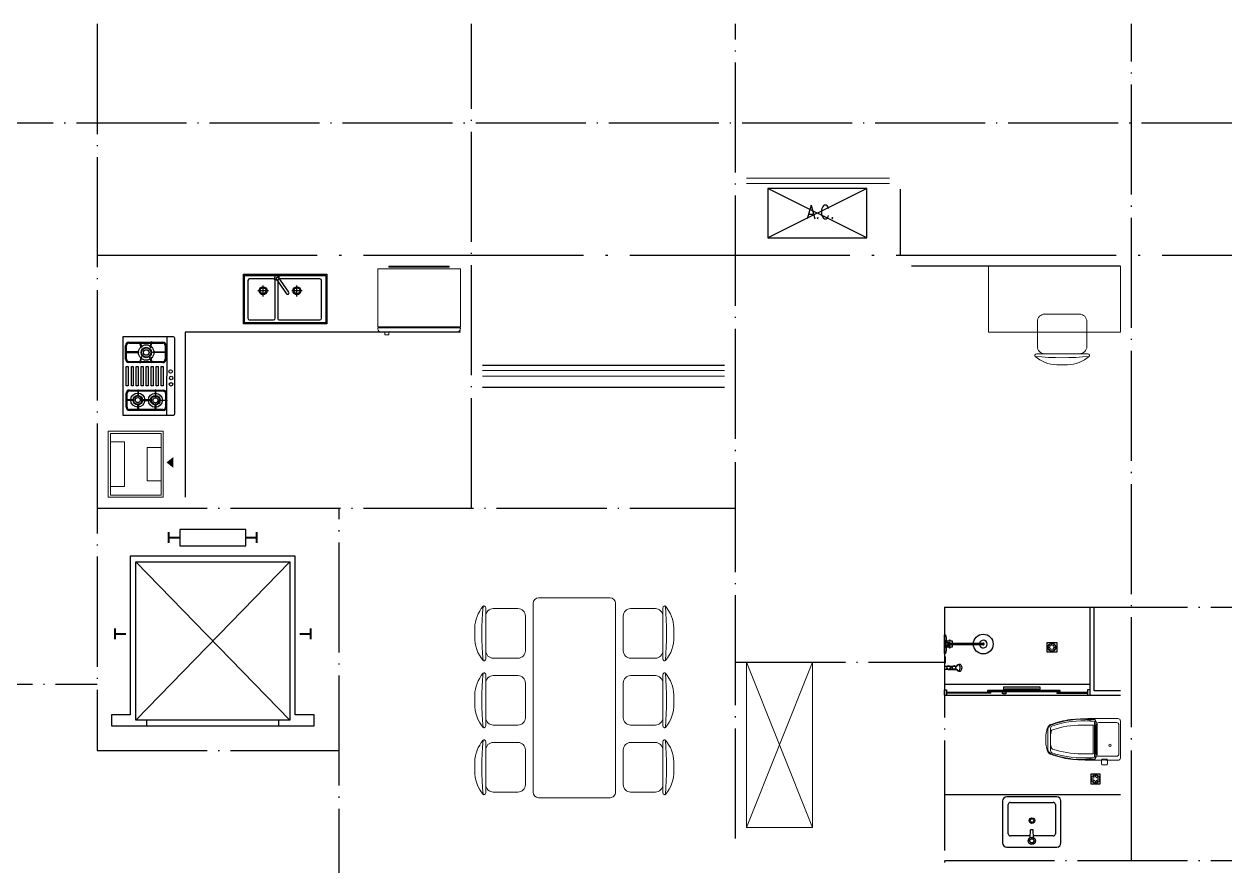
# Model space of a CAD drawing. Extents: x 188590 to 251590, y -4075 to 40422.
# Drawn here: x 219359 to 230275, y 22906 to 30556 of the extents above; entities that cross this region are included whole.
import ezdxf
from ezdxf.enums import TextEntityAlignment as Align

# ---------------------------------------------------------------- set-up
doc = ezdxf.new("R2010")
doc.units = 0
doc.header["$LTSCALE"] = 1000
doc.header["$MEASUREMENT"] = 0
doc.linetypes.add('ACAD_ISO02W100', pattern=[15, 12, -3])
doc.linetypes.add('DOTE', pattern=[2.42, 2, -0.2, 0.02, -0.2])
for name, color, linetype in [('DOTE', 1, 'DOTE'), ('fd', 4, 'Continuous'), ('STAIR', 2, 'Continuous'), ('厨卫', 154, 'Continuous'), ('洁具', 150, 'Continuous'), ('看线', 5, 'Continuous'), ('空调', 8, 'Continuous'), ('管井', 236, 'Continuous')]:
    doc.layers.add(name, color=color, linetype=linetype)
for name, color, linetype, lineweight in [('Text-I', 7, 'Continuous', 5), ('家具', 33, 'Continuous', 9), ('房建名称', 7, 'Continuous', 0)]:
    doc.layers.add(name, color=color, linetype=linetype, lineweight=lineweight)
doc.styles.add('DIM_FONT', font='SIMPLEX.shx', dxfattribs={"width": 0.8})

# ---------------------------------------------------------------- blocks, each defined once
blk = doc.blocks.new('A$C45025D1E')
for p, q in [((1620, 50), (220, 1490)), ((1620, 1490), (220, 50)), ((320, 0), (320, 50)), ((1520, 0), (1520, 50))]:
    blk.add_line(p, q)
at = {"const_width": 18}
for points in [[(520, 1760), (520, 1660)], [(1320, 1760), (1320, 1660)], [(620, 1710), (520, 1710)], [(1220, 1710), (1320, 1710)], [(30, 885), (30, 785)], [(1810, 885), (1810, 785)], [(130, 835), (30, 835)], [(1710, 835), (1810, 835)]]:
    blk.add_lwpolyline(points, dxfattribs=at)
for points in [[(1220, 1635), (1220, 1785), (620, 1785), (620, 1635)], [(1670, 100), (1670, 1540), (170, 1540), (170, 100), (0, 100), (0, 0), (1840, 0), (1840, 100)], [(220, 50), (220, 1490), (1620, 1490), (1620, 50)]]:
    blk.add_lwpolyline(points, close=True)
blk = doc.blocks.new('A$C1BE601A8')
at = {"layer": '洁具', "color": 0}
for p, q in [((0, 0), (0, 450)), ((0, 450), (757, 450)), ((10, 10), (10, 440)), ((10, 440), (747, 440)), ((747, 440), (747, 10)), ((757, 450), (757, 0)), ((41, 393), (41, 50)), ((273, 408), (56, 408)), ((178, 248), (178, 348)), ((288, 50), (288, 393)), ((315, 427), (293, 411)), ((293, 411), (390, 273)), ((311, 393), (311, 50)), ((412, 288), (315, 427)), ((695, 408), (326, 408)), ((486, 248), (486, 348)), ((710, 50), (710, 393)), ((226, 300), (130, 300)), ((534, 300), (438, 300)), ((757, 0), (0, 0)), ((747, 10), (10, 10)), ((56, 35), (273, 35)), ((326, 35), (695, 35))]:
    blk.add_line(p, q, dxfattribs=at)
for centre, radius in [((178, 300), 36.1), ((486, 300), 36.1), ((178, 300), 27.1), ((486, 300), 27.1)]:
    blk.add_circle(centre, radius, dxfattribs=at)
for centre, radius, start, end in [((304, 419), 21.7, 342.6068, 267.3353), ((56, 393), 15, 90, 180), ((273, 393), 15, 0, 90), ((326, 393), 15, 90, 180), ((695, 393), 15, 0, 90), ((401, 281), 13.3, 214.971, 34.971), ((56, 50), 15, 180, 270), ((273, 50), 15, 270, 0), ((326, 50), 15, 180, 270), ((695, 50), 15, 270, 0)]:
    blk.add_arc(centre, radius, start, end, dxfattribs=at)
blk = doc.blocks.new('ddfdf')
at = {"layer": '洁具', "color": 0}
for p, q in [((15801, -30110), (15801, -30822)), ((16261, -30111), (15801, -30110)), ((16201, -30822), (16202, -30111)), ((16271, -30121), (16271, -30812)), ((15826, -30314), (15826, -30189)), ((15834, -30314), (15834, -30189)), ((15856, -30159), (16163, -30159)), ((15856, -30167), (16163, -30167)), ((15952, -30159), (15957, -30157)), ((15968, -30208), (15952, -30159)), ((15957, -30157), (15973, -30206)), ((15973, -30206), (15968, -30208)), ((16062, -30157), (16046, -30206)), ((16046, -30206), (16051, -30208)), ((16051, -30208), (16067, -30159)), ((16067, -30159), (16062, -30157)), ((16185, -30189), (16185, -30315)), ((16193, -30189), (16193, -30315)), ((15829, -30248), (15829, -30252)), ((15947, -30248), (15829, -30248)), ((15829, -30252), (15947, -30252)), ((16163, -30337), (15856, -30336)), ((16163, -30345), (15856, -30344)), ((15947, -30252), (15947, -30248)), ((15968, -30295), (15952, -30344)), ((15952, -30344), (15957, -30346)), ((15957, -30346), (15973, -30297)), ((15973, -30297), (15968, -30295)), ((16046, -30297), (16051, -30295)), ((16062, -30346), (16046, -30297)), ((16051, -30295), (16067, -30344)), ((16067, -30344), (16062, -30346)), ((16072, -30252), (16072, -30248)), ((16072, -30248), (16190, -30248)), ((16190, -30253), (16072, -30252)), ((16190, -30248), (16190, -30253)), ((15832, -30556), (15832, -30379)), ((15832, -30379), (15849, -30379)), ((15849, -30379), (15849, -30556)), ((15878, -30556), (15878, -30380)), ((15878, -30380), (15894, -30380)), ((15894, -30380), (15894, -30556)), ((15923, -30556), (15923, -30380)), ((15923, -30380), (15940, -30380)), ((15940, -30380), (15940, -30556)), ((15968, -30556), (15968, -30380)), ((15968, -30380), (15985, -30380)), ((15985, -30380), (15985, -30556)), ((16014, -30556), (16014, -30380)), ((16014, -30380), (16030, -30380)), ((16030, -30380), (16030, -30556)), ((16059, -30556), (16059, -30380)), ((16059, -30380), (16076, -30380)), ((16076, -30380), (16076, -30556)), ((16104, -30556), (16104, -30380)), ((16104, -30380), (16121, -30380)), ((16121, -30380), (16121, -30556)), ((16150, -30556), (16150, -30380)), ((16150, -30380), (16166, -30380)), ((16166, -30380), (16166, -30556)), ((15849, -30556), (15832, -30556)), ((15894, -30556), (15878, -30556)), ((15940, -30556), (15923, -30556)), ((15985, -30556), (15968, -30556)), ((16030, -30556), (16014, -30556)), ((16076, -30556), (16059, -30556)), ((16121, -30556), (16104, -30556)), ((16166, -30556), (16150, -30556)), ((15831, -30750), (15831, -30624)), ((15839, -30750), (15839, -30624)), ((15861, -30594), (16167, -30595)), ((15861, -30602), (16167, -30603)), ((15937, -30595), (15937, -30654)), ((15942, -30595), (15937, -30595)), ((15937, -30654), (15942, -30654)), ((15942, -30654), (15942, -30595)), ((16095, -30595), (16095, -30654)), ((16099, -30595), (16095, -30595)), ((16095, -30654), (16099, -30654)), ((16099, -30654), (16099, -30595)), ((16189, -30625), (16189, -30750)), ((16197, -30625), (16197, -30750)), ((15829, -30682), (15829, -30686)), ((15904, -30682), (15829, -30682)), ((15829, -30686), (15904, -30686)), ((16167, -30772), (15861, -30772)), ((16167, -30780), (15861, -30780)), ((15904, -30686), (15904, -30682)), ((15937, -30780), (15937, -30720)), ((15937, -30720), (15942, -30720)), ((15942, -30780), (15937, -30780)), ((15942, -30720), (15942, -30780)), ((15968, -30684), (15968, -30688)), ((16063, -30684), (15968, -30684)), ((15968, -30688), (16063, -30688)), ((16063, -30688), (16063, -30684)), ((16095, -30780), (16095, -30720)), ((16095, -30720), (16099, -30720)), ((16099, -30780), (16095, -30780)), ((16099, -30720), (16099, -30780)), ((16126, -30690), (16126, -30685)), ((16126, -30685), (16199, -30685)), ((16199, -30690), (16126, -30690)), ((16199, -30685), (16199, -30690)), ((15801, -30822), (16261, -30822))]:
    blk.add_line(p, q, dxfattribs=at)
for centre, radius in [((16013, -30253), 70.1), ((16013, -30253), 47.3), ((16013, -30253), 41.8), ((16013, -30253), 25.3), ((16235, -30426), 16.2), ((16238, -30542), 16.2), ((16240, -30485), 16.2), ((15936, -30685), 63.7), ((15936, -30685), 43), ((15936, -30685), 38), ((15936, -30685), 23), ((16096, -30687), 63.7), ((16096, -30687), 43), ((16096, -30687), 38), ((16096, -30687), 23)]:
    blk.add_circle(centre, radius, dxfattribs=at)
for centre, radius, start, end in [((16261, -30121), 10, 0, 89.961), ((15856, -30189), 30, 89.961, 179.961), ((15856, -30189), 22, 89.961, 179.961), ((16163, -30189), 30, 359.961, 89.961), ((16163, -30189), 22, 359.961, 89.961), ((15856, -30314), 30, 179.961, 269.961), ((15856, -30314), 22, 179.961, 269.961), ((16163, -30315), 30, 269.961, 359.961), ((16163, -30315), 22, 269.961, 359.961), ((15861, -30624), 30, 89.961, 179.961), ((15861, -30624), 22, 89.961, 179.961), ((16167, -30625), 30, 359.961, 89.961), ((16167, -30625), 22, 359.961, 89.961), ((15861, -30750), 30, 179.961, 269.961), ((15861, -30750), 22, 179.961, 269.961), ((16167, -30750), 30, 269.961, 359.961), ((16167, -30750), 22, 269.961, 359.961), ((16261, -30812), 10, 269.961, 0)]:
    blk.add_arc(centre, radius, start, end, dxfattribs=at)
blk = doc.blocks.new('A$C6CE46E26')
at = {"layer": 'fd'}
blk.add_lwpolyline([(0, 284, 100, 0, 0), (62, 284, 0, 0, 0)], format="xyseb", dxfattribs=at)
at = {"layer": '家具', "color": 0}
for p, q in [((112, 452), (239, 452)), ((239, 148), (239, 452)), ((445, 98), (445, 502)), ((572, 502), (445, 502)), ((112, 148), (239, 148)), ((572, 98), (445, 98))]:
    blk.add_line(p, q, dxfattribs=at)
for points in [[(592, 0), (592, 600), (92, 600), (92, 0)], [(572, 20), (572, 580), (112, 580), (112, 20)]]:
    blk.add_lwpolyline(points, close=True, dxfattribs=at)
blk = doc.blocks.new('A$C6F030B8F')
at = {"layer": '家具'}
for p, q in [((273, 1809), (353, 1809)), ((882, 1809), (962, 1809)), ((1490, 1809), (1570, 1809)), ((93, 1709), (553, 1709)), ((98, 1641), (98, 1416)), ((548, 1641), (548, 1416)), ((701, 1709), (1161, 1709)), ((706, 1641), (706, 1416)), ((1156, 1641), (1156, 1416)), ((1310, 1709), (1770, 1709)), ((1315, 1641), (1315, 1416)), ((1315, 1641), (1315, 1416)), ((1765, 1641), (1765, 1416)), ((166, 1349), (481, 1349)), ((774, 1349), (1089, 1349)), ((1382, 1349), (1697, 1349)), ((0, 1229), (0, 579)), ((1766, 1279), (50, 1279)), ((1816, 579), (1816, 1229)), ((50, 529), (1766, 529)), ((166, 460), (481, 460)), ((774, 460), (1089, 460)), ((1382, 460), (1697, 460)), ((98, 167), (98, 392)), ((548, 167), (548, 392)), ((706, 167), (706, 392)), ((1156, 167), (1156, 392)), ((1315, 167), (1315, 392)), ((1765, 167), (1765, 392)), ((93, 100), (553, 100)), ((701, 100), (1161, 100)), ((1310, 100), (1770, 100)), ((273, 0), (353, 0)), ((882, 0), (962, 0)), ((1490, 0), (1570, 0))]:
    blk.add_line(p, q, dxfattribs=at)
for centre, radius, start, end in [((283, 1493), 316, 91.7651, 130.7265), ((363, 1493), 316, 49.2735, 91.7651), ((892, 1493), 316, 91.7651, 130.7265), ((971, 1493), 316, 49.2735, 91.7651), ((1500, 1493), 316, 91.7651, 130.7265), ((1580, 1493), 316, 49.2735, 91.7651), ((84, 1725), 10, 130.7265, 202.67), ((93, 1729), 20, 202.67, 270), ((323, -969), 2713, 84.8023, 95.1977), ((166, 1641), 67.5, 90, 180), ((481, 1641), 67.5, 0, 90), ((553, 1729), 20, 270, 337.33), ((562, 1725), 10, 337.33, 49.2735), ((692, 1725), 10, 130.7265, 202.67), ((701, 1729), 20, 202.67, 270), ((931, -969), 2713, 84.8023, 95.1977), ((774, 1641), 67.5, 90, 180), ((1089, 1641), 67.5, 0, 90), ((1161, 1729), 20, 270, 337.33), ((1171, 1725), 10, 337.33, 49.2735), ((1301, 1725), 10, 130.7265, 202.67), ((1310, 1729), 20, 202.67, 270), ((1540, -969), 2713, 84.8023, 95.1977), ((1382, 1641), 67.5, 90, 180), ((1697, 1641), 67.5, 0, 90), ((1770, 1729), 20, 270, 337.33), ((1779, 1725), 10, 337.33, 49.2735), ((166, 1416), 67.5, 180, 270), ((481, 1416), 67.5, 270, 0), ((774, 1416), 67.5, 180, 270), ((1089, 1416), 67.5, 270, 0), ((1382, 1416), 67.5, 180, 270), ((1697, 1416), 67.5, 270, 0), ((50, 1229), 50, 90, 180), ((1766, 1229), 50, 0, 90), ((50, 579), 50, 180, 270), ((1766, 579), 50, 270, 0), ((166, 392), 67.5, 90, 180), ((481, 392), 67.5, 0, 90), ((774, 392), 67.5, 90, 180), ((1089, 392), 67.5, 0, 90), ((1382, 392), 67.5, 90, 180), ((1697, 392), 67.5, 0, 90), ((166, 167), 67.5, 180, 270), ((481, 167), 67.5, 270, 0), ((774, 167), 67.5, 180, 270), ((1089, 167), 67.5, 270, 0), ((1382, 167), 67.5, 180, 270), ((1697, 167), 67.5, 270, 0), ((84, 84), 10, 157.33, 229.2735), ((93, 80), 20, 90, 157.33), ((283, 315), 316, 229.2735, 268.2349), ((323, 2778), 2713, 264.8023, 275.1977), ((363, 315), 316, 268.2349, 310.7265), ((553, 80), 20, 22.67, 90), ((562, 84), 10, 310.7265, 22.67), ((692, 84), 10, 157.33, 229.2735), ((701, 80), 20, 90, 157.33), ((892, 315), 316, 229.2735, 268.2349), ((931, 2778), 2713, 264.8023, 275.1977), ((971, 315), 316, 268.2349, 310.7265), ((1161, 80), 20, 22.67, 90), ((1171, 84), 10, 310.7265, 22.67), ((1310, 80), 20, 90, 157.33), ((1301, 84), 10, 157.33, 229.2735), ((1500, 315), 316, 229.2735, 268.2349), ((1540, 2778), 2713, 264.8023, 275.1977), ((1580, 315), 316, 268.2349, 310.7265), ((1770, 80), 20, 22.67, 90), ((1779, 84), 10, 310.7265, 22.67)]:
    blk.add_arc(centre, radius, start, end, dxfattribs=at)
blk = doc.blocks.new('A$C37A63D83')
at = {"layer": '家具', "color": 0}
for p, q in [((136, 660), (323, 660)), ((229, 660), (136, 660)), ((152, 636), (128, 636)), ((162, 636), (152, 636)), ((162, 636), (229, 636)), ((297, 636), (229, 636)), ((297, 636), (307, 636)), ((307, 636), (331, 636)), ((99, 250), (99, 356)), ((360, 250), (360, 356)), ((40, 170), (40, 275)), ((49, 230), (49, 316)), ((49, 230), (229, 230)), ((49, 230), (91, 212)), ((54, 279), (54, 280)), ((63, 275), (58, 275)), ((63, 253), (63, 275)), ((81, 235), (229, 235)), ((99, 221), (229, 221)), ((229, 247), (103, 247)), ((111, 247), (229, 247)), ((229, 247), (356, 247)), ((348, 247), (229, 247)), ((378, 235), (229, 235)), ((409, 230), (229, 230)), ((360, 221), (229, 221)), ((409, 230), (368, 212)), ((396, 253), (396, 275)), ((396, 275), (400, 275)), ((405, 279), (405, 280)), ((409, 230), (409, 316)), ((418, 23), (418, 275)), ((0, 125), (0, 165)), ((38, 172), (7, 172)), ((38, 118), (7, 118)), ((38, 172), (42, 172)), ((38, 118), (42, 118)), ((40, 153), (40, 162)), ((40, 137), (40, 146)), ((40, 121), (40, 130)), ((40, 23), (40, 122)), ((49, 125), (49, 165)), ((76, 36), (76, 198)), ((91, 212), (229, 212)), ((368, 212), (229, 212)), ((382, 36), (382, 198)), ((229, 0), (63, 0)), ((229, 14), (99, 14)), ((229, 14), (360, 14)), ((229, 0), (396, 0))]:
    blk.add_line(p, q, dxfattribs=at)
blk.add_circle((176, 95), 11.4, dxfattribs=at)
for centre, radius, start, end in [((159, 597), 75.7, 123.7473, 147.2649), ((217, 423), 257, 87.121, 112.8427), ((138, 626), 34, 87.4207, 128.0687), ((242, 423), 257, 67.1573, 92.879), ((321, 626), 34, 51.9313, 92.5793), ((300, 597), 75.7, 32.7351, 56.2527), ((979, 321), 939, 160.4627, 171.8238), ((824, 353), 776, 158.6599, 172.4763), ((942, 340), 881, 161.7059, 184.2897), ((107, 630), 13.5, 147.2649, 160.4629), ((933, 353), 834, 161.5027, 179.8181), ((113, 630), 13.5, 134.9543, 158.6599), ((347, 396), 344, 131.9223, 134.9543), ((130, 611), 25.3, 94.6124, 166.2529), ((159, 612), 18, 109.1813, 161.5027), ((214, 386), 250, 86.5925, 104.1516), ((245, 386), 250, 75.8484, 93.4075), ((300, 612), 18, 18.4973, 70.8187), ((-474, 353), 834, 0.1819, 18.4973), ((329, 611), 25.3, 13.7471, 85.3876), ((112, 396), 344, 45.0457, 48.0777), ((-483, 340), 881, 355.7103, 18.2941), ((346, 630), 13.5, 21.3401, 45.0457), ((-365, 353), 776, 7.5237, 21.3401), ((352, 630), 13.5, 19.5371, 32.7351), ((-520, 321), 939, 8.1773, 19.5371), ((7035, 15), 7000, 176.3999, 177.8752), ((545, 367), 499, 169.8851, 189.9823), ((-86, 367), 499, 350.0177, 10.1149), ((-6576, 15), 7000, 2.1248, 3.6001), ((58, 279), 4.5, 180, 270), ((81, 253), 18, 180, 270), ((99, 198), 22.5, 90, 180), ((103, 250), 3.6, 180, 270), ((356, 250), 3.6, 270, 0), ((360, 198), 22.5, 0, 90), ((378, 253), 18, 270, 0), ((400, 279), 4.5, 270, 0), ((7, 165), 7.2, 90, 180), ((7, 125), 7.2, 180, 270), ((42, 165), 7.2, 0, 90), ((42, 125), 7.2, 270, 0), ((63, 23), 22.5, 180, 270), ((99, 36), 22.5, 180, 270), ((360, 36), 22.5, 270, 0), ((396, 23), 22.5, 270, 0)]:
    blk.add_arc(centre, radius, start, end, dxfattribs=at)
blk = doc.blocks.new('yz')
at = {"layer": '家具'}
for p, q in [((2145581, 195092), (2145482, 195092)), ((2145761, 194992), (2145301, 194992)), ((2145306, 194924), (2145306, 194699)), ((2145756, 194924), (2145756, 194699)), ((2145689, 194632), (2145374, 194632))]:
    blk.add_line(p, q, dxfattribs=at)
for centre, radius, start, end in [((2145492, 194776), 316, 91.7651, 130.7265), ((2145571, 194776), 316, 49.2735, 88.2349), ((2145292, 195008), 10, 130.7265, 202.67), ((2145301, 195012), 20, 202.67, 270), ((2145531, 192314), 2713, 84.8023, 95.1977), ((2145374, 194924), 67.5, 90, 180), ((2145689, 194924), 67.5, 0, 90), ((2145761, 195012), 20, 270, 337.33), ((2145771, 195008), 10, 337.33, 49.2735), ((2145374, 194699), 67.5, 180, 270), ((2145689, 194699), 67.5, 270, 0)]:
    blk.add_arc(centre, radius, start, end, dxfattribs=at)
blk = doc.blocks.new('111')
at = {"layer": '空调', "linetype": 'ACAD_ISO02W100'}
for p, q in [((1000, 0), (0, 500)), ((1000, 500), (0, 0))]:
    blk.add_line(p, q, dxfattribs=at)
blk.add_lwpolyline([(0, 500), (0, 0), (1000, 0), (1000, 500)], close=True, dxfattribs=at)
at = {"layer": 'Text-I', "style": 'DIM_FONT', "width": 0.8}
blk.add_text('A.C.', height=140, dxfattribs=at).set_placement((675, 262), align=Align.MIDDLE_RIGHT)
blk = doc.blocks.new('x6')
at = {"layer": '厨卫', "color": 0}
for p, q in [((227, 0), (-227, 0)), ((-265, -38), (-265, -419)), ((-195, -102), (-16, -102)), ((-19, -57), (-32, -57)), ((-13, -43), (-23, -34)), ((-13, -70), (-22, -80)), ((-16, -84), (-13, -158)), ((0, -38), (0, -24)), ((0, -75), (0, -89)), ((22, -33), (13, -43)), ((23, -79), (13, -70)), ((16, -84), (13, -158)), ((16, -102), (195, -102)), ((19, -57), (32, -57)), ((265, -419), (265, -38)), ((-214, -387), (-214, -121)), ((-13, -158), (13, -158)), ((214, -121), (214, -387)), ((195, -406), (-195, -406)), ((-227, -457), (227, -457))]:
    blk.add_line(p, q, dxfattribs=at)
for centre, radius in [((0, -57), 32.3), ((0, -57), 18.8), ((-1, -241), 25.4), ((-1, -241), 16)]:
    blk.add_circle(centre, radius, dxfattribs=at)
for centre, radius, start, end in [((-227, -38), 38.1, 90, 180), ((227, -38), 38.1, 0, 90), ((-195, -121), 19.1, 90, 180), ((195, -121), 19.1, 0, 90), ((-227, -419), 38.1, 180, 270), ((-195, -387), 19.1, 180, 270), ((195, -387), 19.1, 270, 0), ((227, -419), 38.1, 270, 0)]:
    blk.add_arc(centre, radius, start, end, dxfattribs=at)
blk = doc.blocks.new('A$C0C200289')
at = {"layer": '家具', "color": 0}
for p, q in [((-150, 72), (-150, 597)), ((600, 597), (-150, 597)), ((500, 623), (-48, 623)), ((-48, 613), (-48, 623)), ((500, 613), (-48, 613)), ((500, 613), (500, 623)), ((600, 72), (600, 597)), ((-144, 72), (-150, 72)), ((-150, 53), (-150, 62)), ((-144, 62), (-150, 62)), ((594, 72), (-144, 72)), ((-144, 62), (-144, 72)), ((594, 62), (-144, 62)), ((568, 22), (-118, 22)), ((499, 22), (499, 0)), ((535, 22), (535, 0)), ((594, 62), (594, 72)), ((594, 72), (600, 72)), ((594, 62), (600, 62)), ((600, 53), (600, 62)), ((499, 0), (535, 0))]:
    blk.add_line(p, q, dxfattribs=at)
for centre, start, end in [((-118, 53), 180, 270), ((568, 53), 270, 0)]:
    blk.add_arc(centre, 31.5, start, end, dxfattribs=at)
blk = doc.blocks.new('A$C7FB30D30')
at = {"layer": '家具', "color": 0, "xscale": -1, "rotation": 89.99999994663916}
blk.add_blockref('A$C0C200289', (623, 600), dxfattribs=at)

msp = doc.modelspace()

# ---------------------------------------------------------------- linework, layer by layer
at = {"layer": 'DOTE', "ltscale": 0.5}
for p, q in [((220025, 30556), (220025, 23956)), ((223425, 26156), (223425, 30556)), ((225825, 23156), (225825, 30556)), ((229425, 22956), (229425, 30556)), ((231725, 29656), (205525, 29656)), ((227325, 28456), (227325, 29056)), ((220025, 26156), (225825, 26156)), ((222225, 13956), (222225, 26156)), ((227725, 25256), (227725, 20856)), ((227725, 25256), (231725, 25256)), ((225825, 24756), (227725, 24756)), ((217225, 24556), (220025, 24556)), ((220025, 23956), (222225, 23956)), ((227725, 22956), (231725, 22956))]:
    msp.add_line(p, q, dxfattribs=at)
at = {"layer": 'DOTE'}
msp.add_line((220025, 28456), (231725, 28456), dxfattribs=at)
at = {"layer": '厨卫'}
for p, q in [((223325, 27756), (220825, 27756)), ((227725, 25256), (229045, 25256)), ((227750, 24944), (227740, 24944)), ((227747, 24937), (227740, 24937)), ((227750, 24907), (227740, 24907)), ((227750, 24901), (227740, 24901)), ((228078, 24927), (227755, 24927)), ((227755, 24917), (228078, 24917)), ((227763, 24721), (227838, 24721)), ((227763, 24691), (227838, 24691)), ((227785, 24691), (227785, 24721)), ((227725, 24556), (229045, 24556)), ((227725, 24456), (227725, 24506)), ((227725, 24506), (227745, 24506)), ((227725, 24456), (229045, 24456)), ((227745, 24506), (227745, 24456)), ((227745, 24486), (228146, 24486)), ((228146, 24476), (227745, 24476)), ((228146, 24476), (228146, 24486)), ((228746, 24486), (228746, 24476)), ((228746, 24486), (229025, 24486)), ((228746, 24476), (229025, 24476)), ((229045, 24506), (229025, 24506)), ((229025, 24506), (229025, 24456)), ((227725, 23556), (229325, 23556))]:
    msp.add_line(p, q, dxfattribs=at)
for points in [[(220825, 27756), (220825, 26256)], [(227725, 24837), (227725, 25007), (227735, 25007), (227740, 24978), (227740, 24932)], [(227740, 24912), (227740, 24867), (227735, 24837), (227725, 24837)], [(227747, 24932), (227747, 24937), (227775, 24937), (227775, 24927)], [(227775, 24917), (227775, 24907), (227747, 24907), (227747, 24912)], [(227750, 24937), (227750, 24950), (227795, 24950), (227795, 24927)], [(227795, 24917), (227795, 24894), (227750, 24894), (227750, 24907)], [(227770, 24950), (227770, 24960), (227774, 24960), (227774, 24950)], [(227774, 24894), (227774, 24884), (227770, 24884), (227770, 24894)], [(227754, 24718), (227725, 24718), (227725, 24695), (227754, 24695)]]:
    msp.add_lwpolyline(points, dxfattribs=at)
for points in [[(227725, 24953), (227735, 24953), (227735, 24891), (227725, 24891)], [(227735, 24932), (227755, 24932), (227755, 24912), (227735, 24912)], [(228745, 24849), (228659, 24849), (228659, 24935), (228745, 24935)], [(228669, 24893), (228669, 24891), (228684, 24891), (228684, 24893)], [(228679, 24916), (228678, 24915), (228689, 24904), (228690, 24905)], [(228702, 24925), (228701, 24925), (228701, 24910), (228702, 24910)], [(228725, 24915), (228724, 24917), (228713, 24905), (228714, 24904)], [(228735, 24892), (228735, 24894), (228719, 24894), (228719, 24892)], [(227725, 24751), (227735, 24751), (227735, 24807), (227725, 24807)], [(228678, 24869), (228679, 24868), (228690, 24879), (228689, 24880)], [(228701, 24859), (228703, 24859), (228703, 24875), (228701, 24875)], [(228725, 24869), (228726, 24870), (228715, 24881), (228714, 24880)], [(228116, 24491), (228776, 24491), (228776, 24501), (228116, 24501)], [(229055, 23653), (229141, 23653), (229141, 23739), (229055, 23739)], [(229065, 23695), (229065, 23697), (229081, 23697), (229081, 23695)], [(229074, 23719), (229076, 23720), (229087, 23709), (229085, 23708)], [(229098, 23729), (229099, 23729), (229099, 23713), (229098, 23713)], [(229121, 23719), (229122, 23718), (229111, 23707), (229110, 23708)], [(229131, 23696), (229131, 23694), (229115, 23694), (229115, 23696)], [(229075, 23672), (229074, 23673), (229085, 23684), (229086, 23683)], [(229098, 23663), (229097, 23663), (229097, 23678), (229098, 23678)], [(229122, 23673), (229120, 23671), (229109, 23682), (229111, 23684)]]:
    msp.add_lwpolyline(points, close=True, dxfattribs=at)
msp.add_lwpolyline([(228254, 24489), (228284, 24489), (228284, 24474, -0.414214), (228279, 24469), (228259, 24469, -0.414214), (228254, 24474)], format="xyb", close=True, dxfattribs=at)
msp.add_lwpolyline([(228276, 24501), (228276, 24511, -0.414214), (228281, 24516), (228576, 24516, -0.414214), (228581, 24511), (228581, 24501), (228596, 24501), (228596, 24526, 0.414214), (228591, 24531), (228266, 24531, 0.414214), (228261, 24526), (228261, 24501), (228276, 24501)], format="xyb", dxfattribs=at)
for centre, radius in [((228078, 24922), 89.5), ((228078, 24922), 5), ((228702, 24892), 36.6), ((227763, 24706), 15), ((227812, 24706), 15), ((229098, 23696), 36.6)]:
    msp.add_circle(centre, radius, dxfattribs=at)
for centre, radius, start, end in [((228078, 24922), 35, 188.2132, 171.7868), ((228078, 24922), 9, 213.749, 146.251), ((227763, 24706), 17, 61.9275, 136.6641), ((227763, 24706), 17, 223.3359, 298.0725), ((227812, 24706), 17, 241.9275, 118.0725), ((227832, 24738), 17.7, 289.6733, 343.5819), ((227832, 24675), 17.7, 16.4181, 70.3267)]:
    msp.add_arc(centre, radius, start, end, dxfattribs=at)
at = {"layer": '厨卫', "extrusion": (0, 0, -1)}
for centre, major_axis, ratio, start_param, end_param in [((227851, 24706), (0, 31.4), 0.47884, -1.072899, 4.214492), ((227861, 24706), (0, 33.6), 0.612909, -0.37962, 3.521213)]:
    msp.add_ellipse(centre, major_axis=major_axis, ratio=ratio, start_param=start_param, end_param=end_param, dxfattribs=at)
at = {"layer": '家具'}
for p, q in [((227225, 29156), (225925, 29156)), ((227225, 29106), (225925, 29106)), ((223325, 27756), (220825, 27756)), ((223525, 27406), (225725, 27406)), ((223525, 27356), (225725, 27356)), ((226525, 23256), (225925, 24756)), ((226525, 24756), (225925, 23256))]:
    msp.add_line(p, q, dxfattribs=at)
for points in [[(229325, 28356), (228125, 28356), (228125, 27756), (229325, 27756)], [(225925, 24756), (226525, 24756), (226525, 23256), (225925, 23256)]]:
    msp.add_lwpolyline(points, close=True, dxfattribs=at)
at = {"layer": '看线'}
for p, q in [((229325, 28356), (227425, 28356)), ((223525, 27456), (225725, 27456)), ((223525, 27256), (225725, 27256))]:
    msp.add_line(p, q, dxfattribs=at)
at = {"layer": '管井'}
for p, q in [((229045, 25256), (229045, 24456)), ((229085, 24496), (229085, 25256)), ((229045, 24456), (229325, 24456)), ((229325, 24496), (229085, 24496))]:
    msp.add_line(p, q, dxfattribs=at)

# ---------------------------------------------------------------- block references
at = {"layer": 'STAIR'}
msp.add_blockref('A$C45025D1E', (220155, 24179), dxfattribs=at)
msp.add_blockref('A$C45025D1E', (220155, 24179), dxfattribs=at)
at = {"layer": '厨卫'}
for name, p, rotation in [('A$C1BE601A8', (221354, 27832), 2.001031983402173e-08), ('A$C7FB30D30', (222575, 28356), 269.9999999466392), ('ddfdf', (204457, 57824), 359.9999999666495), ('A$C37A63D83', (229325, 23826), 89.99999991995873), ('x6', (228519, 23077), 180.0000000667011)]:
    msp.add_blockref(name, p, dxfattribs=dict(at, rotation=rotation))
at = {"layer": '家具', "rotation": 179.9999999599794}
msp.add_blockref('yz', (2374326, 222551), dxfattribs=at)
at = {"layer": '家具', "xscale": -1, "rotation": 89.99999997331959}
msp.add_blockref('A$C6F030B8F', (225265, 25342), dxfattribs=at)
at = {"layer": '房建名称', "xscale": 0.8999999999068677, "yscale": 0.9000000000232831, "zscale": 0.9}
msp.add_blockref('111', (226121, 28612), dxfattribs=at)
at = {"layer": '管井', "rotation": 179.9999999666495}
msp.add_blockref('A$C6CE46E26', (220717, 26856), dxfattribs=at)

doc.saveas('drawing.dxf')
